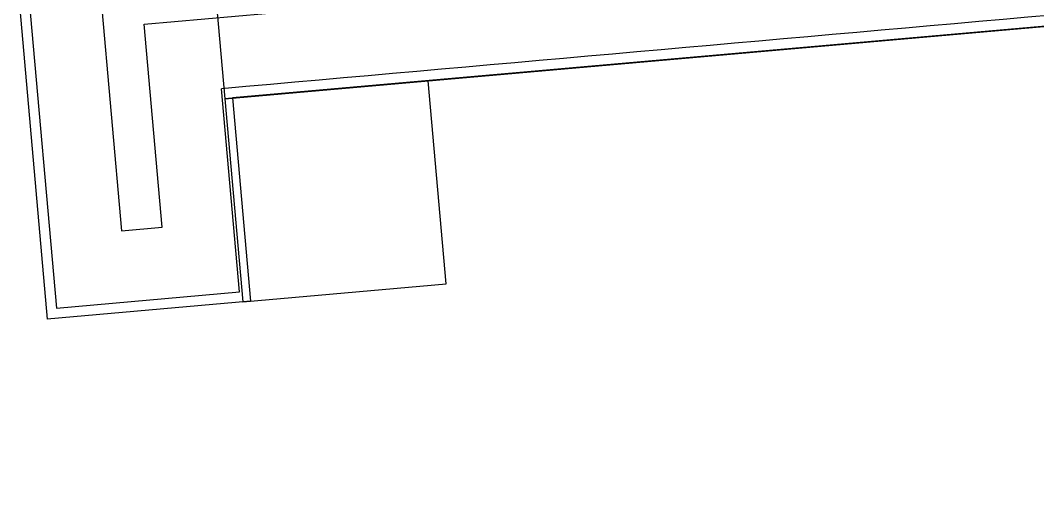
# Model space of a CAD drawing. Header units: inches. Extents: x 0 to 1813292486, y 0 to 3473589894.
# Drawn here: x 600646538.9 to 600646788.1, y 3473202364 to 3473202479.7 of the extents above; entities that cross this region are included whole.
import ezdxf

# ---------------------------------------------------------------- set-up
doc = ezdxf.new("R2010")
doc.units = ezdxf.units.IN
doc.header["$LTSCALE"] = 1000
doc.header["$MEASUREMENT"] = 0
for name, color, linetype in [('A-Anno-Note', 241, 'Continuous'), ('AX-MALL-P02-200$0$A-Anno-Note', 241, 'Continuous'), ('AX-MALL-WALL-P02$0$A-Anno-Note', 241, 'Continuous'), ('AX-MALL-WALL-P02-QT$0$A-Anno-Note', 241, 'Continuous'), ('AX-MALL-WALL-P02-QT$0$A-Detl-Fine', 152, 'Continuous'), ('AX-MALL-WALL-P02-QT$0$A-Detl-Patt', 8, 'Continuous'), ('AX-MALL-WALL-P02-QT$0$A-Detl-Thin', 131, 'Continuous'), ('AX-MALL-WALL-P02-QT$0$AP', 3, 'Continuous'), ('AX-MALL-WORD-P02$0$A-Spac-Iden', 231, 'Continuous')]:
    doc.layers.add(name, color=color, linetype=linetype)

# ---------------------------------------------------------------- blocks, each defined once
blk = doc.blocks.new('AX-MALL-WORD-P02')
at = {"layer": 'AX-MALL-WORD-P02$0$A-Spac-Iden'}
blk.add_lwpolyline([(600438511.58, 3473040906.71, 0.001951), (600442571.61, 3473039774.07), (600445744.55, 3473048291.38), (600441808.78, 3473049757.57)], format="xyb", close=True, dxfattribs=at)
blk = doc.blocks.new('AX-MALL-WALL-P02-QT$0$tj')
at = {"layer": 'AX-MALL-WALL-P02-QT$0$A-Detl-Patt'}
h = blk.add_hatch(dxfattribs=at)
h.set_pattern_fill('STEEL', color=256, scale=100, angle=50.4318)
h.set_pattern_definition([(75, (-14278.2, 156289.83), (-153.340725, 41.087523), []), (75, (-14317.88, 156358.57), (-153.340725, 41.087523), [])])
edge = h.paths.add_edge_path()
edge.add_arc((274302.95, 370915.37), 354853.23, 270.9601094, 275.9513129)
edge.add_line((311095.32, 17974.67), (323404.29, 17664.9))
edge.add_arc((337498.59, -5423.03), 27049.98, 84.429647, 121.402457, ccw=False)
edge.add_line((340124.27, 21499.21), (352435.62, 23411.52))
edge.add_line((352435.62, 23411.52), (352460.33, 23263.57))
edge.add_arc((262948.98, 558936.34), 543099.99, 279.486523, 288.50533)
edge.add_line((435325.04, 43917.81), (435185.93, 44187.61))
edge.add_arc((262948.98, 558936.34), 542799.99, 279.5181655, 288.5004443, ccw=False)
edge.add_line((352706.54, 23608.96), (352681.73, 23756.89))
edge.add_line((352681.73, 23756.89), (340117.77, 21803.84))
edge.add_arc((337510.1, -5455.01), 27383.3, 84.535526, 121.202684)
edge.add_line((323323.71, 17967.02), (311085.76, 18275.01))
edge.add_arc((274273.81, 371474.54), 355112.69, 270.9641106, 275.9501262, ccw=False)
edge.add_line((280248.98, 16412.11), (280248.98, 16111.96))
blk = doc.blocks.new('AX-MALL-WALL-P02-QT$0$jjzx2')
at = {"layer": 'AX-MALL-WALL-P02-QT$0$A-Detl-Fine'}
blk.add_lwpolyline([(324708.14, -135261.98), (324730.21, -135511), (325128.73, -135475.68), (325106.57, -135226.67)], dxfattribs=at)
blk.add_lwpolyline([(324734.63, -135560.8), (324784.43, -135556.39), (324780.02, -135506.59), (324730.21, -135511)], close=True, dxfattribs=at)
blk = doc.blocks.new('AX-MALL-WALL-P02-QT$0$500C')
at = {"layer": 'AX-MALL-WALL-P02-QT$0$AP'}
for p, q in [((0, 0), (-83.39, -277.72)), ((2.39, -0.72), (-80.28, -276.05)), ((19.15, -5.75), (-58.48, -264.32)), ((-48.91, -267.19), (-34.55, -219.36)), ((-34.55, -219.36), (353.41, -335.82)), ((-37.18, -288.98), (-22.8, -241.09)), ((-58.48, -264.32), (-48.91, -267.19)), ((-80.28, -276.05), (-37.18, -288.98)), ((-35.5, -292.09), (-83.39, -277.72))]:
    blk.add_line(p, q, dxfattribs=at)
blk.add_lwpolyline([(347.65, -354.97), (-21.1, -244.13), (-35.5, -292.09)], dxfattribs=at)
blk.add_arc((-249916.09, -832929.85), 869377.49, 73.26994203, 73.29528542, dxfattribs=at)
blk = doc.blocks.new('AX-MALL-WALL-P02-QT$0$mqst2')
at = {"color": 6, "rotation": 21.78308657323974}
blk.add_blockref('AX-MALL-WALL-P02-QT$0$500C', (432929.85, -44578.78), dxfattribs=at)
blk = doc.blocks.new('AX-MALL-WALL-P02-QT')
at = {"layer": 'AX-MALL-WALL-P02-QT$0$A-Anno-Note'}
for name, p, rotation in [('AX-MALL-WALL-P02-QT$0$mqst2', (600052179.27, 3473232742.4), 339.5681613092181), ('AX-MALL-WALL-P02-QT$0$jjzx2', (600185298.43, 3473279938.05), 339.5681613092246)]:
    blk.add_blockref(name, p, dxfattribs=dict(at, rotation=rotation))
at = {"layer": 'AX-MALL-WALL-P02-QT$0$A-Detl-Thin', "rotation": 339.5681613091762}
blk.add_blockref('AX-MALL-WALL-P02-QT$0$tj', (600144118.7, 3473128496.29), dxfattribs=at)
blk = doc.blocks.new('AX-MALL-WALL-P02')
at = {"layer": 'AX-MALL-WALL-P02$0$A-Anno-Note'}
blk.add_blockref('AX-MALL-WORD-P02', (0, 0), dxfattribs=at)
blk.add_blockref('AX-MALL-WALL-P02-QT', (0, 0), dxfattribs=at)
blk = doc.blocks.new('AX-MALL-P02-200')
at = {"layer": 'AX-MALL-P02-200$0$A-Anno-Note'}
blk.add_blockref('AX-MALL-WALL-P02', (0, 0), dxfattribs=at)

msp = doc.modelspace()

# ---------------------------------------------------------------- block references
at = {"layer": 'A-Anno-Note', "rotation": 20.43183869077545}
msp.add_blockref('AX-MALL-P02-200', (1250392458.53, 9048125.68), dxfattribs=at)

doc.saveas('drawing.dxf')
